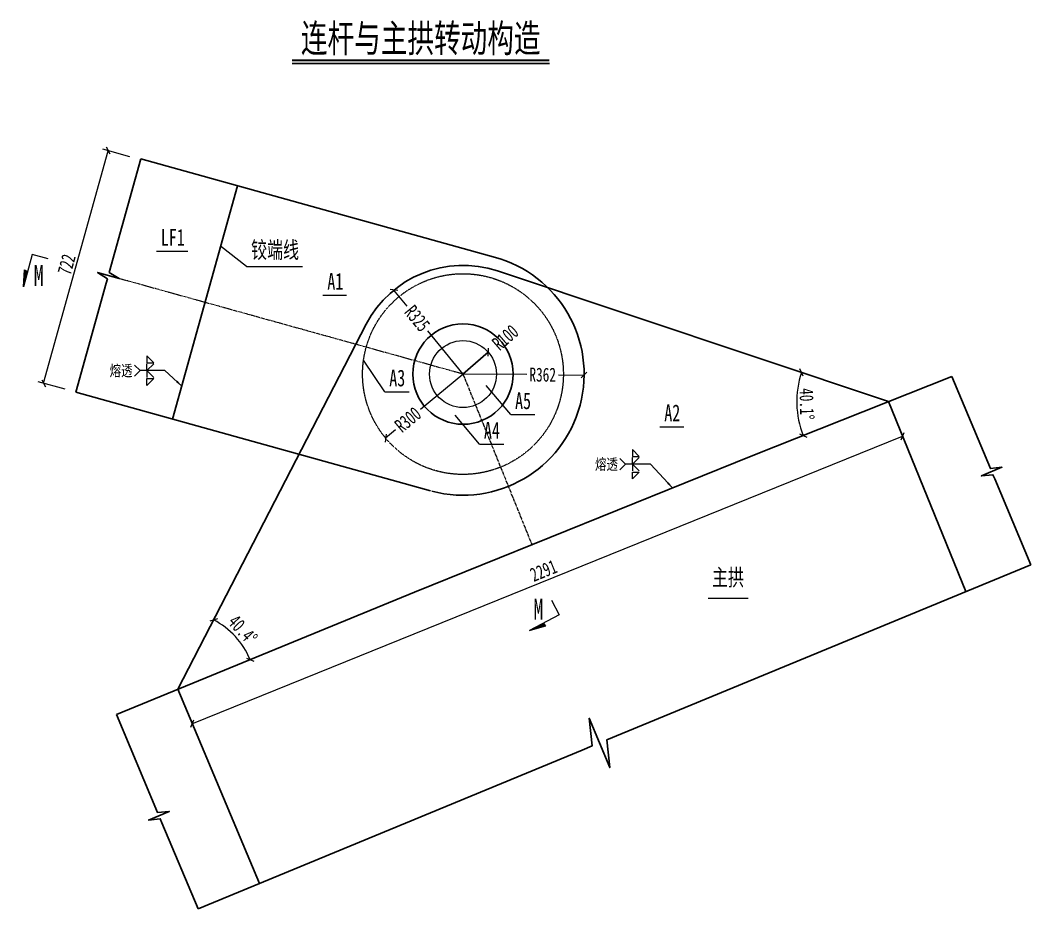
# Model space of a CAD drawing. Header units: millimetres. Extents: x -60009 to 63758, y -2164 to 95433.
# Drawn here: x 16650 to 19670, y 82212 to 84868 of the extents above; entities that cross this region are included whole.
import ezdxf
from ezdxf.enums import TextEntityAlignment as Align

# ---------------------------------------------------------------- set-up
doc = ezdxf.new("R2010")
doc.units = ezdxf.units.MM
doc.linetypes.add('CENTER2', pattern=[28.575, 19.05, -3.175, 3.175, -3.175])
doc.linetypes.add('DASHED', pattern=[0.75, 0.5, -0.25])
doc.layers.get('Defpoints').update_dxf_attribs({"color": 8})
for name, color, linetype, lineweight in [('Dim', 4, 'Continuous', 15), ('中心线', 2, 'CENTER2', 15), ('文字', 7, 'Continuous', 15), ('标注线及字体', 2, 'Continuous', 15), ('细实线', 4, 'Continuous', 15), ('虚线', 7, 'DASHED', 15), ('钢板粗线', 1, 'Continuous', 25)]:
    doc.layers.add(name, color=color, linetype=linetype, lineweight=lineweight)
doc.layers.add('Text', color=4, linetype='Continuous')
doc.styles.add('111', font='仿宋_GB2312.TTF', dxfattribs={"width": 0.7})
doc.styles.add('BM_Dim', font='仿宋_GB2312.TTF', dxfattribs={"width": 0.85})
doc.styles.add('SMEDI', font='仿宋_GB2312.TTF', dxfattribs={"width": 0.75})
doc.styles.get("Standard").update_dxf_attribs({"font": '仿宋_GB2312.TTF'})
doc.dimstyles.new('200', dxfattribs={"dimscale": 0, "dimtxt": 2.5, "dimasz": 1, "dimexe": 1, "dimexo": 1, "dimgap": 0.6, "dimtad": 1, "dimdec": 0, "dimdsep": 46, "dimtxsty": '111', "dimblk": 'OBLIQUE', "dimcen": 0, "dimclrd": 4, "dimclre": 4, "dimclrt": 4, "dimadec": 1, "dimazin": 2, "dimtfac": 1, "dimtdec": 0, "dimtix": 1, "dimtmove": 2, "dimatfit": 3, "dimfxl": 4, "dimfxlon": 1, "dimtolj": 1, "dimlwd": -1, "dimlwe": -1, "dimarcsym": 0})
doc.dimstyles.new('MSteel_1.0_1.0', dxfattribs={"dimtxt": 3, "dimasz": 1.2, "dimexe": 1, "dimexo": 1, "dimgap": 1, "dimtad": 3, "dimtoh": 1, "dimdec": 0, "dimzin": 0, "dimdsep": 46, "dimtxsty": 'Standard', "dimblk": 'ARCHTICK', "dimcen": 0.09, "dimclrd": 3, "dimclre": 3, "dimadec": 0, "dimazin": 0, "dimtfac": 1, "dimtdec": 4, "dimtofl": 0, "dimtmove": 0, "dimatfit": 3, "dimfxl": 1, "dimtolj": 1, "dimtzin": 0, "dimarcsym": 0})

# ---------------------------------------------------------------- blocks, each defined once
blk = doc.blocks.new('_Oblique')
at = {"color": 0, "linetype": 'ByBlock', "lineweight": -2}
blk.add_line((-0.5, -0.5), (0.5, 0.5), dxfattribs=at)
blk = doc.blocks.new('*D732')
at = {"layer": 'Defpoints', "color": 0, "transparency": 16777216}
for p in [(18048.7, 83875.7), (17973, 83810.3)]:
    blk.add_point(p, dxfattribs=at)
at = {"layer": '细实线', "color": 4, "transparency": 16777216}
for p, q in [((18048.7, 83875.7), (17973, 83810.3)), ((17973, 83810.3), (18048.7, 83875.7))]:
    blk.add_line(p, q, dxfattribs=at)
at = {"layer": '细实线', "color": 4, "transparency": 16777216, "xscale": 16.66666666666666, "yscale": 16.66666666666666, "zscale": 16.66666666666666, "rotation": 40.79557337108641}
blk.add_blockref('_Oblique', (18048.7, 83875.7), dxfattribs=at)
at = {"layer": '细实线', "color": 4, "transparency": 16777216, "insert": (18099.5, 83919.6), "char_height": 41.67, "attachment_point": 5, "rotation": 40.7956, "style": '111'}
blk.add_mtext('\\A1;R100', dxfattribs=at)
blk = doc.blocks.new('*D733')
at = {"layer": 'Defpoints', "color": 0, "transparency": 16777216}
for p in [(17766.7, 84061.5), (17973, 83810.3)]:
    blk.add_point(p, dxfattribs=at)
at = {"layer": '细实线', "color": 4, "transparency": 16777216}
for p, q in [((17806.2, 84013.5), (17766.7, 84061.5)), ((17866.6, 83939.9), (17973, 83810.3))]:
    blk.add_line(p, q, dxfattribs=at)
at = {"layer": '细实线', "color": 4, "transparency": 16777216, "xscale": 16.66666666666666, "yscale": 16.66666666666666, "zscale": 16.66666666666666, "rotation": 129.388356966966}
blk.add_blockref('_Oblique', (17766.7, 84061.5), dxfattribs=at)
at = {"layer": '细实线', "color": 4, "transparency": 16777216, "insert": (17836.4, 83976.7), "char_height": 41.67, "attachment_point": 5, "rotation": 309.3884, "style": '111'}
blk.add_mtext('\\A1;R325', dxfattribs=at)
blk = doc.blocks.new('剖面箭头')
at = {"ltscale": 10}
h = blk.add_hatch(dxfattribs=at)
h.set_pattern_fill('ANSI31', color=2, style=0)
h.set_pattern_definition([(45, (-182.99888, -777.8594), (-0.088388348, 0.088388348), [])])
h.paths.add_polyline_path([(6, -3), (3.15, -3), (3, -3.6)])
at = {"color": 3, "ltscale": 10}
blk.add_line((0, 0), (0, -3), dxfattribs=at)
at = {"color": 2, "ltscale": 10}
for p, q in [((0, -3), (6, -3)), ((6, -3), (3, -3.6)), ((3, -3.6), (3.15, -3))]:
    blk.add_line(p, q, dxfattribs=at)
blk = doc.blocks.new('*D759')
at = {"layer": 'Defpoints', "color": 0, "transparency": 16777216}
for p in [(17973, 83810.3), (18334.9, 83807.3)]:
    blk.add_point(p, dxfattribs=at)
at = {"layer": '细实线', "color": 4, "transparency": 16777216}
for p, q in [((18163.5, 83808.8), (17973, 83810.3)), ((18258.9, 83808), (18334.9, 83807.3))]:
    blk.add_line(p, q, dxfattribs=at)
at = {"layer": '细实线', "color": 4, "transparency": 16777216, "xscale": 16.66666666666666, "yscale": 16.66666666666666, "zscale": 16.66666666666666, "rotation": 359.5211238875002}
blk.add_blockref('_Oblique', (18334.9, 83807.3), dxfattribs=at)
at = {"layer": '细实线', "color": 4, "transparency": 16777216, "insert": (18211.2, 83808.4), "char_height": 41.67, "attachment_point": 5, "rotation": 359.5211, "style": '111'}
blk.add_mtext('\\A1;R362', dxfattribs=at)
blk = doc.blocks.new('*D760')
at = {"layer": 'Defpoints', "color": 0, "transparency": 16777216}
for p in [(17973, 83810.3), (17741.9, 83619)]:
    blk.add_point(p, dxfattribs=at)
at = {"layer": '细实线', "color": 4, "transparency": 16777216}
for p, q in [((17845.7, 83705), (17973, 83810.3)), ((17771.3, 83643.4), (17741.9, 83619))]:
    blk.add_line(p, q, dxfattribs=at)
at = {"layer": '细实线', "color": 4, "transparency": 16777216, "xscale": 16.66666666666666, "yscale": 16.66666666666666, "zscale": 16.66666666666666, "rotation": 219.6186316540773}
blk.add_blockref('_Oblique', (17741.9, 83619), dxfattribs=at)
at = {"layer": '细实线', "color": 4, "transparency": 16777216, "insert": (17808.5, 83674.2), "char_height": 41.67, "attachment_point": 5, "rotation": 39.6186, "style": '111'}
blk.add_mtext('\\A1;R300', dxfattribs=at)
blk = doc.blocks.new('_ArchTick')
at = {"color": 0, "linetype": 'ByBlock', "const_width": 0.15}
blk.add_lwpolyline([(-0.5, -0.5), (0.5, 0.5)], dxfattribs=at)
blk = doc.blocks.new('全融透2')
at = {"layer": 'Dim'}
blk.add_line((0, 0), (-4.48, 0), dxfattribs=at)
for points in [[(-3.23, 2.65), (-3.23, 1.41), (-2, 1.41)], [(-3.23, -2.65), (-3.23, -1.41), (-2, -1.41)]]:
    blk.add_lwpolyline(points, close=True, dxfattribs=at)
for points in [[(-5.48, 1), (-4.48, 0), (-5.48, -1)], [(-2, 1.21), (-3.23, 0), (-3.23, 1.21)], [(-2, -1.21), (-3.23, 0), (-3.23, -1.21)]]:
    blk.add_lwpolyline(points, dxfattribs=at)
at = {"layer": 'Text', "style": 'SMEDI', "width": 0.75}
blk.add_text('熔透', height=2, dxfattribs=at).set_placement((-9.92, 0), align=Align.MIDDLE_LEFT)
blk = doc.blocks.new('*D761')
at = {"layer": 'Defpoints', "color": 0, "transparency": 16777216}
for p in [(16913.2, 84478), (17009.3, 84451.3), (16816.2, 83756)]:
    blk.add_point(p, dxfattribs=at)
at = {"layer": '细实线', "color": 4, "transparency": 16777216}
for p, q in [((16720, 83782.7), (16913.2, 84478)), ((16977.4, 84460.1), (16897.1, 84482.4)), ((16784.3, 83764.8), (16704, 83787.1))]:
    blk.add_line(p, q, dxfattribs=at)
at = {"layer": '细实线', "color": 4, "transparency": 16777216, "xscale": 16.66666666666666, "yscale": 16.66666666666666, "zscale": 16.66666666666666}
for p, rotation in [((16913.2, 84478), 74.47626644134361), ((16720, 83782.7), 254.4762664413437)]:
    blk.add_blockref('_Oblique', p, dxfattribs=dict(at, rotation=rotation))
at = {"layer": '细实线', "color": 4, "transparency": 16777216, "insert": (16788.3, 84138.2), "char_height": 41.67, "attachment_point": 5, "rotation": 74.4763, "style": '111'}
blk.add_mtext('\\A1;722', dxfattribs=at)
blk = doc.blocks.new('*D762')
at = {"layer": 'Defpoints', "color": 0, "transparency": 16777216}
for p in [(17684.1, 83959.4), (17827.7, 83158.5), (17306.4, 83010), (17121.2, 82868.4), (16937.3, 82792.8)]:
    blk.add_point(p, dxfattribs=at)
at = {"layer": '细实线', "color": 4, "transparency": 16777216}
blk.add_arc((17121.2, 82868.4), 233, 22.3277, 62.7086, dxfattribs=at)
at = {"layer": '细实线', "color": 4, "transparency": 16777216, "xscale": 16.66666666666666, "yscale": 16.66666666666666, "zscale": 16.66666666666666}
for p, rotation in [((17228.1, 83075.5), 152.7085702735305), ((17336.8, 82956.9), 292.3276535604758)]:
    blk.add_blockref('_Oblique', p, dxfattribs=dict(at, rotation=rotation))
at = {"layer": '细实线', "color": 4, "transparency": 16777216, "insert": (17315, 83046), "char_height": 41.667, "attachment_point": 5, "rotation": 312.5181, "style": '111'}
blk.add_mtext('\\A1;40.4%%d', dxfattribs=at)
blk = doc.blocks.new('*D763')
at = {"layer": 'Defpoints', "color": 0, "transparency": 16777216}
for p in [(18076, 84118.6), (19406.6, 83792.3), (19244.8, 83728.1), (18971.8, 83699.1), (18839.3, 83567.1)]:
    blk.add_point(p, dxfattribs=at)
at = {"layer": '细实线', "color": 4, "transparency": 16777216}
blk.add_arc((19244.8, 83728.1), 274.4, 161.5247, 201.6569, dxfattribs=at)
at = {"layer": '细实线', "color": 4, "transparency": 16777216, "xscale": 16.66666666666666, "yscale": 16.66666666666666, "zscale": 16.66666666666666}
for p, rotation in [((18984.5, 83815), 71.52472345571991), ((18989.7, 83626.8), 291.6569048443546)]:
    blk.add_blockref('_Oblique', p, dxfattribs=dict(at, rotation=rotation))
at = {"layer": '细实线', "color": 4, "transparency": 16777216, "insert": (19000.2, 83721.3), "char_height": 41.667, "attachment_point": 5, "rotation": 271.5908, "style": '111'}
blk.add_mtext('\\A1;40.1%%d', dxfattribs=at)
blk = doc.blocks.new('*D764')
at = {"layer": 'Defpoints', "color": 0, "transparency": 16777216}
for p in [(19244.8, 83728.1), (19286.5, 83624.9), (17121.2, 82868.4)]:
    blk.add_point(p, dxfattribs=at)
at = {"layer": '细实线', "color": 4, "transparency": 16777216}
for p, q in [((19261.5, 83686.7), (19292.8, 83609.5)), ((17163, 82765.2), (19286.5, 83624.9)), ((17138, 82827), (17169.3, 82749.8))]:
    blk.add_line(p, q, dxfattribs=at)
at = {"layer": '细实线', "color": 4, "transparency": 16777216, "xscale": 16.66666666666666, "yscale": 16.66666666666666, "zscale": 16.66666666666666}
for p, rotation in [((19286.5, 83624.9), 22.04060013507953), ((17163, 82765.2), 202.0406001350795)]:
    blk.add_blockref('_Oblique', p, dxfattribs=dict(at, rotation=rotation))
at = {"layer": '细实线', "color": 4, "transparency": 16777216, "insert": (18213.6, 83222.7), "char_height": 41.67, "attachment_point": 5, "rotation": 22.0406, "style": '111'}
blk.add_mtext('\\A1;2291', dxfattribs=at)

msp = doc.modelspace()

# ---------------------------------------------------------------- linework, layer by layer
at = {"color": 4}
msp.add_line((17462.3, 84738.3), (18231.1, 84738.3), dxfattribs=at)
at = {"color": 6, "const_width": 6}
msp.add_lwpolyline([(17462.3, 84748.3), (18231.1, 84748.3)], dxfattribs=at)
at = {"color": 4}
for points in [[(17010, 84453.5), (16915.8, 84114.4), (16945.2, 84095.8), (16881, 84113.7), (16910.4, 84095.1), (16906.8, 84082.3), (16816.2, 83756)], [(19433.4, 83803), (19549, 83528), (19583.6, 83531.7), (19522.1, 83505.8), (19556.7, 83509.5), (19561.9, 83497.2), (19669.7, 83240.6)], [(19669.7, 83240.6), (18403.1, 82717.1), (18411.5, 82634), (18350.4, 82781.8), (18358.7, 82698.7), (18329.2, 82686.5), (17181.3, 82212.1)], [(16937.3, 82792.8), (17060.5, 82499.5), (17095.2, 82503.2), (17033.7, 82477.3), (17068.3, 82481), (17073.5, 82468.7), (17181.3, 82212.1)]]:
    msp.add_lwpolyline(points, dxfattribs=at)
at = {"layer": '中心线', "ltscale": 0.5}
for q in [(16881, 84113.7), (18178.9, 83300.4)]:
    msp.add_line((17973, 83810.3), q, dxfattribs=at)
at = {"layer": '细实线'}
for p, q in [((17326.6, 84131.4), (17248.7, 84192.2)), ((17057, 84177.4), (17151.3, 84177.4)), ((17326.6, 84131.4), (17493.7, 84131.4)), ((17554.6, 84046.1), (17624.6, 84046.1)), ((17739.7, 83757.2), (17675.9, 83852)), ((18115.6, 83689.1), (18042.3, 83775.9)), ((17739.7, 83757.2), (17812, 83757.2)), ((18022.6, 83600.9), (17949.3, 83687.8)), ((18115.6, 83689.1), (18187.9, 83689.1)), ((18561.5, 83652.8), (18632.8, 83652.8)), ((18022.6, 83600.9), (18094.9, 83600.9)), ((18705.6, 83140.9), (18825, 83140.9))]:
    msp.add_line(p, q, dxfattribs=at)
msp.add_circle((17973, 83810.3), 100, dxfattribs=at)
at = {"layer": '虚线', "ltscale": 2}
msp.add_circle((17973, 83810.3), 300, dxfattribs=at)
at = {"layer": '钢板粗线'}
for p, q in [((18069.8, 84159.1), (17010, 84453.5)), ((17105.3, 83675.7), (17299, 84373.2)), ((19244.8, 83728.1), (18076, 84118.6)), ((17121.2, 82868.4), (17684.1, 83959.4)), ((17876.1, 83461.5), (16816.2, 83756))]:
    msp.add_line(p, q, dxfattribs=at)
at = {"layer": '钢板粗线', "color": 8}
for p, q in [((19244.8, 83728.1), (19475.5, 83160.3)), ((17365, 82288), (17121.2, 82868.4))]:
    msp.add_line(p, q, dxfattribs=at)
at = {"layer": '钢板粗线'}
msp.add_lwpolyline([(19433.4, 83803), (18839.3, 83567.1), (17827.7, 83158.5), (16937.3, 82792.8)], dxfattribs=at)
msp.add_circle((17973, 83810.3), 150, dxfattribs=at)
for radius, start, end in [(362, 255.1039, 75.1039), (325, 71.5247, 152.7086)]:
    msp.add_arc((17973, 83810.3), radius, start, end, dxfattribs=at)

# ---------------------------------------------------------------- block references
at = {"layer": 'Dim', "yscale": 16.66666666666666, "zscale": 16.66666666666666}
for p, xscale, rotation in [((16733.7, 84154.6), 16.66666666666666, 255.1039070504738), ((18237.2, 83134.7), -16.66666666666666, 27.76157215815164)]:
    msp.add_blockref('剖面箭头', p, dxfattribs=dict(at, xscale=xscale, rotation=rotation))
at = {"layer": '细实线', "xscale": 16.66666666666666, "yscale": 16.66666666666666, "zscale": 16.66666666666666}
for p in [(17082.6, 83820.6), (18533, 83540.9)]:
    msp.add_blockref('全融透2', p, dxfattribs=at)

# ---------------------------------------------------------------- texts
at = {"layer": '文字', "style": 'BM_Dim', "width": 0.7}
for s, p in [('LF1', (17106, 84179)), ('铰端线', (17411.5, 84141.7)), ('A1', (17591.5, 84047.6)), ('A3', (17776.6, 83758.7)), ('A5', (18152.5, 83690.6)), ('A2', (18598.4, 83654.4)), ('A4', (18059.5, 83602.5)), ('主拱', (18764.7, 83162.8))]:
    msp.add_text(s, height=50, dxfattribs=at).set_placement(p, align=Align.BOTTOM_CENTER)
for p in [(16705.2, 84073.5), (18198.4, 83076.3)]:
    msp.add_text('M', height=62.5, dxfattribs=at).set_placement(p, align=Align.CENTER)
at = {"layer": '标注线及字体', "color": 0, "style": '111', "width": 0.7}
msp.add_text('连杆与主拱转动构造', height=83.33, dxfattribs=at).set_placement((17846.7, 84815.6), align=Align.MIDDLE)

# ---------------------------------------------------------------- dimensions: what is measured, and where the dimension line sits
at = {"layer": '细实线'}
for p1, p2, distance, override, picture, middle in [((16816.2, 83756), (17009.3, 84451.3), 99.8, {"dimscale": 16.666667}, '*D761', (16788.3, 84138.2)), ((17121.2, 82868.4), (19244.8, 83728.1), -111.3, {"dimscale": 16.666667, "dimblk": 'Oblique'}, '*D764', (18213.6, 83222.7))]:
    dim = msp.add_aligned_dim(p1=p1, p2=p2, distance=distance, dimstyle='200', override=override, dxfattribs=at)
    dim.commit()
    dim.dimension.update_dxf_attribs({"geometry": picture, "text_midpoint": middle})
for base, line1, line2, picture, middle in [((18971.8, 83699.1), ((19244.8, 83728.1), (18076, 84118.6)), ((19406.6, 83792.3), (18839.3, 83567.1)), '*D763', (19000.2, 83721.3)), ((17306.4, 83010), ((17121.2, 82868.4), (17684.1, 83959.4)), ((17827.7, 83158.5), (16937.3, 82792.8)), '*D762', (17315, 83046))]:
    dim = msp.add_angular_dim_2l(base=base, line1=line1, line2=line2, dimstyle='200', override={"dimscale": 16.666667, "dimblk": 'Oblique'}, dxfattribs=at)
    dim.commit()
    dim.dimension.update_dxf_attribs({"geometry": picture, "text_midpoint": middle})
for mpoint, picture, middle in [((17766.7, 84061.5), '*D733', (17836.4, 83976.7)), ((18048.7, 83875.7), '*D732', (18099.5, 83919.6)), ((18334.9, 83807.3), '*D759', (18211.2, 83808.4)), ((17741.9, 83619), '*D760', (17808.5, 83674.2))]:
    dim = msp.add_radius_dim(center=(17973, 83810.3), mpoint=mpoint, dimstyle='200', override={"dimscale": 16.666667, "dimblk": 'Oblique'}, dxfattribs=at)
    dim.commit()
    dim.dimension.update_dxf_attribs({"geometry": picture, "text_midpoint": middle, "dimtype": 164})

# ---------------------------------------------------------------- leaders
at = {"layer": 'Dim'}
for points in [[(17132.7, 83774.6), (17082.6, 83820.6)], [(18599.2, 83470.1), (18533, 83540.9)]]:
    msp.add_leader(points, dimstyle='MSteel_1.0_1.0', override={"dimscale": 16.666667, "dimclrd": 256}, dxfattribs=at)

doc.saveas('drawing.dxf')
